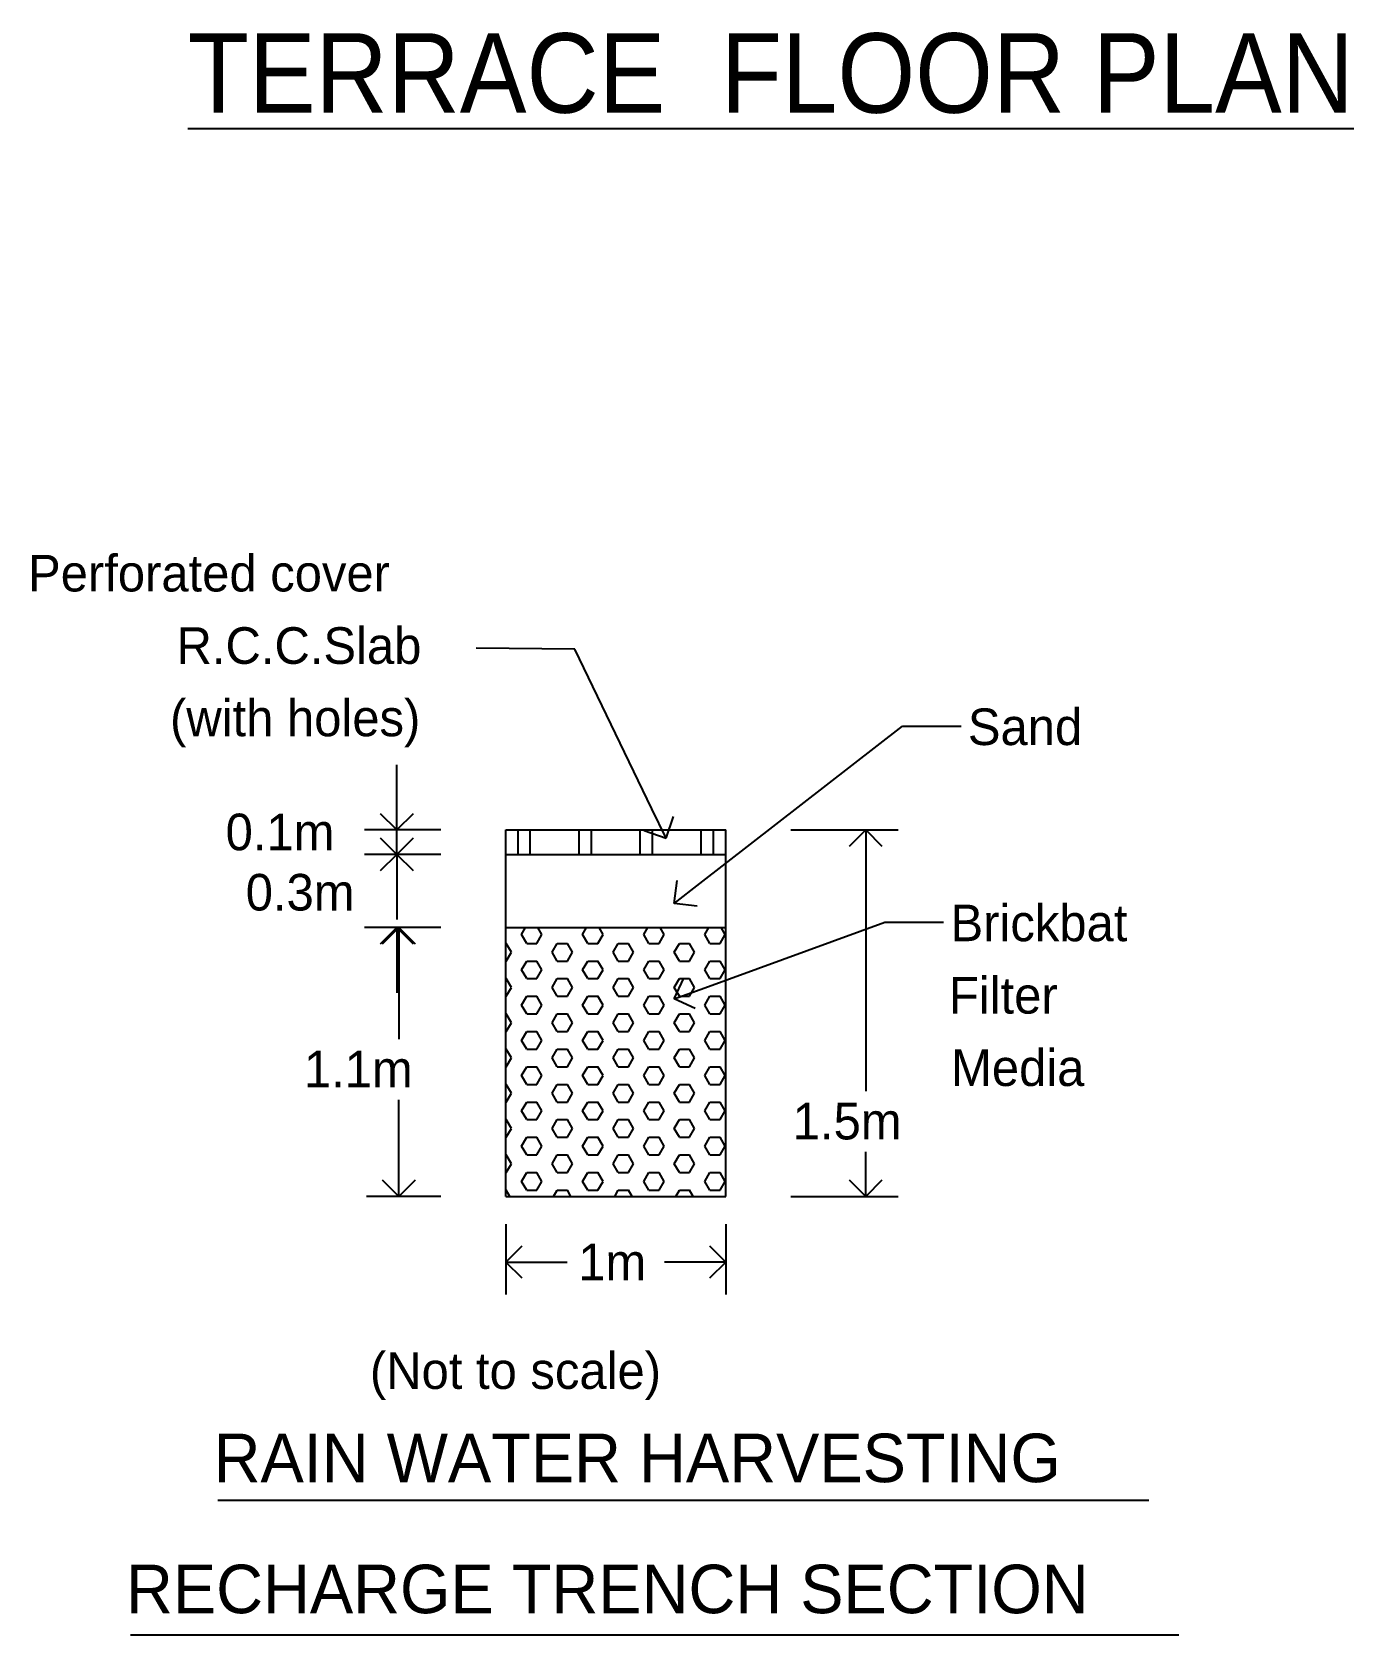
# Model space of a CAD drawing. Header units: metres. Extents: x 13627 to 13863, y 9458 to 9526.
# Drawn here: x 13852.81 to 13859.33, y 9467.96 to 9475.86 of the extents above; entities that cross this region are included whole.
import ezdxf

# ---------------------------------------------------------------- set-up
doc = ezdxf.new("R2010")
doc.units = ezdxf.units.M
doc.header["$LTSCALE"] = 150
doc.layers.get('0').update_dxf_attribs({"linetype": 'CONTINUOUS'})
doc.layers.add('TEXT', color=7, linetype='CONTINUOUS')
doc.styles.add('style3', font='arial.ttf', dxfattribs={"width": 0.9})

msp = doc.modelspace()

# ---------------------------------------------------------------- linework, layer by layer
at = {"extrusion": (0, 0, -1)}
for p, q in [((13855.4901, 9472.8198), (13855.0032, 9472.8251)), ((13855.8703, 9472.0329), (13855.4901, 9472.8198))]:
    msp.add_line(p, q, dxfattribs=at)
for p, q in [((13856.1073, 9471.6652), (13857.1064, 9472.4414)), ((13857.1064, 9472.4414), (13857.3951, 9472.4414)), ((13855.1503, 9471.9289), (13856.2346, 9471.9289)), ((13855.1503, 9470.1216), (13855.1503, 9471.9289)), ((13855.2105, 9471.8084), (13855.2105, 9471.9289)), ((13855.2708, 9471.8084), (13855.2708, 9471.9289)), ((13855.5117, 9471.8084), (13855.5117, 9471.9289)), ((13855.572, 9471.8084), (13855.572, 9471.9289)), ((13855.8129, 9471.8084), (13855.8129, 9471.9289)), ((13855.8732, 9471.8084), (13855.8732, 9471.9289)), ((13856.1141, 9471.8084), (13856.1141, 9471.9289)), ((13856.1744, 9471.8084), (13856.1744, 9471.9289)), ((13856.2346, 9470.1216), (13856.2346, 9471.9289)), ((13855.1503, 9471.8084), (13856.2346, 9471.8084)), ((13856.1312, 9471.1507), (13857.0198, 9471.4738)), ((13857.0198, 9471.4738), (13857.3085, 9471.4738)), ((13855.1503, 9471.447), (13856.2346, 9471.447)), ((13855.2278, 9471.413), (13855.2475, 9471.447)), ((13855.2529, 9471.3695), (13855.2278, 9471.413)), ((13855.3031, 9471.3695), (13855.3282, 9471.413)), ((13855.3282, 9471.413), (13855.3086, 9471.447)), ((13855.529, 9471.413), (13855.5487, 9471.447)), ((13855.5541, 9471.3695), (13855.529, 9471.413)), ((13855.6043, 9471.3695), (13855.6294, 9471.413)), ((13855.6294, 9471.413), (13855.6098, 9471.447)), ((13855.8302, 9471.413), (13855.8499, 9471.447)), ((13855.8553, 9471.3695), (13855.8302, 9471.413)), ((13855.9055, 9471.3695), (13855.9306, 9471.413)), ((13855.9306, 9471.413), (13855.911, 9471.447)), ((13856.1315, 9471.413), (13856.1511, 9471.447)), ((13856.1566, 9471.3695), (13856.1315, 9471.413)), ((13856.2068, 9471.3695), (13856.2319, 9471.413)), ((13856.2319, 9471.413), (13856.2122, 9471.447)), ((13855.1503, 9471.3695), (13855.1525, 9471.3695)), ((13855.1776, 9471.326), (13855.1525, 9471.3695)), ((13855.1525, 9471.2825), (13855.1776, 9471.326)), ((13855.2529, 9471.3695), (13855.3031, 9471.3695)), ((13855.3784, 9471.326), (13855.4035, 9471.3695)), ((13855.4035, 9471.2825), (13855.3784, 9471.326)), ((13855.4035, 9471.3695), (13855.4537, 9471.3695)), ((13855.4788, 9471.326), (13855.4537, 9471.3695)), ((13855.4537, 9471.2825), (13855.4788, 9471.326)), ((13855.5541, 9471.3695), (13855.6043, 9471.3695)), ((13855.6796, 9471.326), (13855.7047, 9471.3695)), ((13855.7047, 9471.2825), (13855.6796, 9471.326)), ((13855.7047, 9471.3695), (13855.7549, 9471.3695)), ((13855.78, 9471.326), (13855.7549, 9471.3695)), ((13855.7549, 9471.2825), (13855.78, 9471.326)), ((13855.8553, 9471.3695), (13855.9055, 9471.3695)), ((13855.9808, 9471.326), (13856.0059, 9471.3695)), ((13856.0059, 9471.2825), (13855.9808, 9471.326)), ((13856.0059, 9471.3695), (13856.0562, 9471.3695)), ((13856.0813, 9471.326), (13856.0562, 9471.3695)), ((13856.0562, 9471.2825), (13856.0813, 9471.326)), ((13856.1566, 9471.3695), (13856.2068, 9471.3695)), ((13855.1503, 9471.2825), (13855.1525, 9471.2825)), ((13855.2278, 9471.2391), (13855.2529, 9471.2825)), ((13855.2529, 9471.1956), (13855.2278, 9471.2391)), ((13855.2529, 9471.2825), (13855.3031, 9471.2825)), ((13855.3282, 9471.2391), (13855.3031, 9471.2825)), ((13855.3031, 9471.1956), (13855.3282, 9471.2391)), ((13855.4035, 9471.2825), (13855.4537, 9471.2825)), ((13855.529, 9471.2391), (13855.5541, 9471.2825)), ((13855.5541, 9471.1956), (13855.529, 9471.2391)), ((13855.5541, 9471.2825), (13855.6043, 9471.2825)), ((13855.6294, 9471.2391), (13855.6043, 9471.2825)), ((13855.6043, 9471.1956), (13855.6294, 9471.2391)), ((13855.7047, 9471.2825), (13855.7549, 9471.2825)), ((13855.8302, 9471.2391), (13855.8553, 9471.2825)), ((13855.8553, 9471.1956), (13855.8302, 9471.2391)), ((13855.8553, 9471.2825), (13855.9055, 9471.2825)), ((13855.9306, 9471.2391), (13855.9055, 9471.2825)), ((13855.9055, 9471.1956), (13855.9306, 9471.2391)), ((13856.0059, 9471.2825), (13856.0562, 9471.2825)), ((13856.1315, 9471.2391), (13856.1566, 9471.2825)), ((13856.1566, 9471.1956), (13856.1315, 9471.2391)), ((13856.1566, 9471.2825), (13856.2068, 9471.2825)), ((13856.2319, 9471.2391), (13856.2068, 9471.2825)), ((13856.2068, 9471.1956), (13856.2319, 9471.2391)), ((13855.1503, 9471.1956), (13855.1525, 9471.1956)), ((13855.1776, 9471.1521), (13855.1525, 9471.1956)), ((13855.1525, 9471.1086), (13855.1776, 9471.1521)), ((13855.2529, 9471.1956), (13855.3031, 9471.1956)), ((13855.3784, 9471.1521), (13855.4035, 9471.1956)), ((13855.4035, 9471.1086), (13855.3784, 9471.1521)), ((13855.4035, 9471.1956), (13855.4537, 9471.1956)), ((13855.4788, 9471.1521), (13855.4537, 9471.1956)), ((13855.4537, 9471.1086), (13855.4788, 9471.1521)), ((13855.5541, 9471.1956), (13855.6043, 9471.1956)), ((13855.6796, 9471.1521), (13855.7047, 9471.1956)), ((13855.7047, 9471.1086), (13855.6796, 9471.1521)), ((13855.7047, 9471.1956), (13855.7549, 9471.1956)), ((13855.78, 9471.1521), (13855.7549, 9471.1956)), ((13855.7549, 9471.1086), (13855.78, 9471.1521)), ((13855.8553, 9471.1956), (13855.9055, 9471.1956)), ((13855.9808, 9471.1521), (13856.0059, 9471.1956)), ((13856.0059, 9471.1086), (13855.9808, 9471.1521)), ((13856.0059, 9471.1956), (13856.0562, 9471.1956)), ((13856.0813, 9471.1521), (13856.0562, 9471.1956)), ((13856.0562, 9471.1086), (13856.0813, 9471.1521)), ((13856.1566, 9471.1956), (13856.2068, 9471.1956)), ((13855.1503, 9471.1086), (13855.1525, 9471.1086)), ((13855.2278, 9471.0651), (13855.2529, 9471.1086)), ((13855.2529, 9471.0217), (13855.2278, 9471.0651)), ((13855.2529, 9471.1086), (13855.3031, 9471.1086)), ((13855.3282, 9471.0651), (13855.3031, 9471.1086)), ((13855.3031, 9471.0217), (13855.3282, 9471.0651)), ((13855.4035, 9471.1086), (13855.4537, 9471.1086)), ((13855.529, 9471.0651), (13855.5541, 9471.1086)), ((13855.5541, 9471.0217), (13855.529, 9471.0651)), ((13855.5541, 9471.1086), (13855.6043, 9471.1086)), ((13855.6294, 9471.0651), (13855.6043, 9471.1086)), ((13855.6043, 9471.0217), (13855.6294, 9471.0651)), ((13855.7047, 9471.1086), (13855.7549, 9471.1086)), ((13855.8302, 9471.0651), (13855.8553, 9471.1086)), ((13855.8553, 9471.0217), (13855.8302, 9471.0651)), ((13855.8553, 9471.1086), (13855.9055, 9471.1086)), ((13855.9306, 9471.0651), (13855.9055, 9471.1086)), ((13855.9055, 9471.0217), (13855.9306, 9471.0651)), ((13856.0059, 9471.1086), (13856.0562, 9471.1086)), ((13856.1315, 9471.0651), (13856.1566, 9471.1086)), ((13856.1566, 9471.0217), (13856.1315, 9471.0651)), ((13856.1566, 9471.1086), (13856.2068, 9471.1086)), ((13856.2319, 9471.0651), (13856.2068, 9471.1086)), ((13856.2068, 9471.0217), (13856.2319, 9471.0651)), ((13855.1503, 9471.0217), (13855.1525, 9471.0217)), ((13855.1776, 9470.9782), (13855.1525, 9471.0217)), ((13855.2529, 9471.0217), (13855.3031, 9471.0217)), ((13855.3784, 9470.9782), (13855.4035, 9471.0217)), ((13855.4035, 9471.0217), (13855.4537, 9471.0217)), ((13855.4788, 9470.9782), (13855.4537, 9471.0217)), ((13855.5541, 9471.0217), (13855.6043, 9471.0217)), ((13855.6796, 9470.9782), (13855.7047, 9471.0217)), ((13855.7047, 9471.0217), (13855.7549, 9471.0217)), ((13855.78, 9470.9782), (13855.7549, 9471.0217)), ((13855.8553, 9471.0217), (13855.9055, 9471.0217)), ((13855.9808, 9470.9782), (13856.0059, 9471.0217)), ((13856.0059, 9471.0217), (13856.0562, 9471.0217)), ((13856.0813, 9470.9782), (13856.0562, 9471.0217)), ((13856.1566, 9471.0217), (13856.2068, 9471.0217)), ((13855.1503, 9470.9347), (13855.1525, 9470.9347)), ((13855.1525, 9470.9347), (13855.1776, 9470.9782)), ((13855.2278, 9470.8912), (13855.2529, 9470.9347)), ((13855.2529, 9470.9347), (13855.3031, 9470.9347)), ((13855.3282, 9470.8912), (13855.3031, 9470.9347)), ((13855.4035, 9470.9347), (13855.3784, 9470.9782)), ((13855.4035, 9470.9347), (13855.4537, 9470.9347)), ((13855.4537, 9470.9347), (13855.4788, 9470.9782)), ((13855.529, 9470.8912), (13855.5541, 9470.9347)), ((13855.5541, 9470.9347), (13855.6043, 9470.9347)), ((13855.6294, 9470.8912), (13855.6043, 9470.9347)), ((13855.7047, 9470.9347), (13855.6796, 9470.9782)), ((13855.7047, 9470.9347), (13855.7549, 9470.9347)), ((13855.7549, 9470.9347), (13855.78, 9470.9782)), ((13855.8302, 9470.8912), (13855.8553, 9470.9347)), ((13855.8553, 9470.9347), (13855.9055, 9470.9347)), ((13855.9306, 9470.8912), (13855.9055, 9470.9347)), ((13856.0059, 9470.9347), (13855.9808, 9470.9782)), ((13856.0059, 9470.9347), (13856.0562, 9470.9347)), ((13856.0562, 9470.9347), (13856.0813, 9470.9782)), ((13856.1315, 9470.8912), (13856.1566, 9470.9347)), ((13856.1566, 9470.9347), (13856.2068, 9470.9347)), ((13856.2319, 9470.8912), (13856.2068, 9470.9347)), ((13855.1503, 9470.8478), (13855.1525, 9470.8478)), ((13855.1776, 9470.8043), (13855.1525, 9470.8478)), ((13855.2529, 9470.8478), (13855.2278, 9470.8912)), ((13855.2529, 9470.8478), (13855.3031, 9470.8478)), ((13855.3031, 9470.8478), (13855.3282, 9470.8912)), ((13855.3784, 9470.8043), (13855.4035, 9470.8478)), ((13855.4035, 9470.8478), (13855.4537, 9470.8478)), ((13855.4788, 9470.8043), (13855.4537, 9470.8478)), ((13855.5541, 9470.8478), (13855.529, 9470.8912)), ((13855.5541, 9470.8478), (13855.6043, 9470.8478)), ((13855.6043, 9470.8478), (13855.6294, 9470.8912)), ((13855.6796, 9470.8043), (13855.7047, 9470.8478)), ((13855.7047, 9470.8478), (13855.7549, 9470.8478)), ((13855.78, 9470.8043), (13855.7549, 9470.8478)), ((13855.8553, 9470.8478), (13855.8302, 9470.8912)), ((13855.8553, 9470.8478), (13855.9055, 9470.8478)), ((13855.9055, 9470.8478), (13855.9306, 9470.8912)), ((13855.9808, 9470.8043), (13856.0059, 9470.8478)), ((13856.0059, 9470.8478), (13856.0562, 9470.8478)), ((13856.0813, 9470.8043), (13856.0562, 9470.8478)), ((13856.1566, 9470.8478), (13856.1315, 9470.8912)), ((13856.1566, 9470.8478), (13856.2068, 9470.8478)), ((13856.2068, 9470.8478), (13856.2319, 9470.8912)), ((13855.1503, 9470.7608), (13855.1525, 9470.7608)), ((13855.1525, 9470.7608), (13855.1776, 9470.8043)), ((13855.2278, 9470.7173), (13855.2529, 9470.7608)), ((13855.2529, 9470.7608), (13855.3031, 9470.7608)), ((13855.3282, 9470.7173), (13855.3031, 9470.7608)), ((13855.4035, 9470.7608), (13855.3784, 9470.8043)), ((13855.4035, 9470.7608), (13855.4537, 9470.7608)), ((13855.4537, 9470.7608), (13855.4788, 9470.8043)), ((13855.529, 9470.7173), (13855.5541, 9470.7608)), ((13855.5541, 9470.7608), (13855.6043, 9470.7608)), ((13855.6294, 9470.7173), (13855.6043, 9470.7608)), ((13855.7047, 9470.7608), (13855.6796, 9470.8043)), ((13855.7047, 9470.7608), (13855.7549, 9470.7608)), ((13855.7549, 9470.7608), (13855.78, 9470.8043)), ((13855.8302, 9470.7173), (13855.8553, 9470.7608)), ((13855.8553, 9470.7608), (13855.9055, 9470.7608)), ((13855.9306, 9470.7173), (13855.9055, 9470.7608)), ((13856.0059, 9470.7608), (13855.9808, 9470.8043)), ((13856.0059, 9470.7608), (13856.0562, 9470.7608)), ((13856.0562, 9470.7608), (13856.0813, 9470.8043)), ((13856.1315, 9470.7173), (13856.1566, 9470.7608)), ((13856.1566, 9470.7608), (13856.2068, 9470.7608)), ((13856.2319, 9470.7173), (13856.2068, 9470.7608)), ((13855.1503, 9470.6739), (13855.1525, 9470.6739)), ((13855.1776, 9470.6304), (13855.1525, 9470.6739)), ((13855.2529, 9470.6739), (13855.2278, 9470.7173)), ((13855.2529, 9470.6739), (13855.3031, 9470.6739)), ((13855.3031, 9470.6739), (13855.3282, 9470.7173)), ((13855.3784, 9470.6304), (13855.4035, 9470.6739)), ((13855.4035, 9470.6739), (13855.4537, 9470.6739)), ((13855.4788, 9470.6304), (13855.4537, 9470.6739)), ((13855.5541, 9470.6739), (13855.529, 9470.7173)), ((13855.5541, 9470.6739), (13855.6043, 9470.6739)), ((13855.6043, 9470.6739), (13855.6294, 9470.7173)), ((13855.6796, 9470.6304), (13855.7047, 9470.6739)), ((13855.7047, 9470.6739), (13855.7549, 9470.6739)), ((13855.78, 9470.6304), (13855.7549, 9470.6739)), ((13855.8553, 9470.6739), (13855.8302, 9470.7173)), ((13855.8553, 9470.6739), (13855.9055, 9470.6739)), ((13855.9055, 9470.6739), (13855.9306, 9470.7173)), ((13855.9808, 9470.6304), (13856.0059, 9470.6739)), ((13856.0059, 9470.6739), (13856.0562, 9470.6739)), ((13856.0813, 9470.6304), (13856.0562, 9470.6739)), ((13856.1566, 9470.6739), (13856.1315, 9470.7173)), ((13856.1566, 9470.6739), (13856.2068, 9470.6739)), ((13856.2068, 9470.6739), (13856.2319, 9470.7173)), ((13855.1503, 9470.5869), (13855.1525, 9470.5869)), ((13855.1525, 9470.5869), (13855.1776, 9470.6304)), ((13855.2278, 9470.5434), (13855.2529, 9470.5869)), ((13855.2529, 9470.5869), (13855.3031, 9470.5869)), ((13855.3282, 9470.5434), (13855.3031, 9470.5869)), ((13855.4035, 9470.5869), (13855.3784, 9470.6304)), ((13855.4035, 9470.5869), (13855.4537, 9470.5869)), ((13855.4537, 9470.5869), (13855.4788, 9470.6304)), ((13855.529, 9470.5434), (13855.5541, 9470.5869)), ((13855.5541, 9470.5869), (13855.6043, 9470.5869)), ((13855.6294, 9470.5434), (13855.6043, 9470.5869)), ((13855.7047, 9470.5869), (13855.6796, 9470.6304)), ((13855.7047, 9470.5869), (13855.7549, 9470.5869)), ((13855.7549, 9470.5869), (13855.78, 9470.6304)), ((13855.8302, 9470.5434), (13855.8553, 9470.5869)), ((13855.8553, 9470.5869), (13855.9055, 9470.5869)), ((13855.9306, 9470.5434), (13855.9055, 9470.5869)), ((13856.0059, 9470.5869), (13855.9808, 9470.6304)), ((13856.0059, 9470.5869), (13856.0562, 9470.5869)), ((13856.0562, 9470.5869), (13856.0813, 9470.6304)), ((13856.1315, 9470.5434), (13856.1566, 9470.5869)), ((13856.1566, 9470.5869), (13856.2068, 9470.5869)), ((13856.2319, 9470.5434), (13856.2068, 9470.5869)), ((13855.2529, 9470.5), (13855.2278, 9470.5434)), ((13855.3031, 9470.5), (13855.3282, 9470.5434)), ((13855.5541, 9470.5), (13855.529, 9470.5434)), ((13855.6043, 9470.5), (13855.6294, 9470.5434)), ((13855.8553, 9470.5), (13855.8302, 9470.5434)), ((13855.9055, 9470.5), (13855.9306, 9470.5434)), ((13856.1566, 9470.5), (13856.1315, 9470.5434)), ((13856.2068, 9470.5), (13856.2319, 9470.5434)), ((13855.1503, 9470.5), (13855.1525, 9470.5)), ((13855.1776, 9470.4565), (13855.1525, 9470.5)), ((13855.1525, 9470.413), (13855.1776, 9470.4565)), ((13855.2529, 9470.5), (13855.3031, 9470.5)), ((13855.3784, 9470.4565), (13855.4035, 9470.5)), ((13855.4035, 9470.413), (13855.3784, 9470.4565)), ((13855.4035, 9470.5), (13855.4537, 9470.5)), ((13855.4788, 9470.4565), (13855.4537, 9470.5)), ((13855.4537, 9470.413), (13855.4788, 9470.4565)), ((13855.5541, 9470.5), (13855.6043, 9470.5)), ((13855.6796, 9470.4565), (13855.7047, 9470.5)), ((13855.7047, 9470.413), (13855.6796, 9470.4565)), ((13855.7047, 9470.5), (13855.7549, 9470.5)), ((13855.78, 9470.4565), (13855.7549, 9470.5)), ((13855.7549, 9470.413), (13855.78, 9470.4565)), ((13855.8553, 9470.5), (13855.9055, 9470.5)), ((13855.9808, 9470.4565), (13856.0059, 9470.5)), ((13856.0059, 9470.413), (13855.9808, 9470.4565)), ((13856.0059, 9470.5), (13856.0562, 9470.5)), ((13856.0813, 9470.4565), (13856.0562, 9470.5)), ((13856.0562, 9470.413), (13856.0813, 9470.4565)), ((13856.1566, 9470.5), (13856.2068, 9470.5)), ((13855.1503, 9470.413), (13855.1525, 9470.413)), ((13855.2278, 9470.3695), (13855.2529, 9470.413)), ((13855.2529, 9470.3261), (13855.2278, 9470.3695)), ((13855.2529, 9470.413), (13855.3031, 9470.413)), ((13855.3282, 9470.3695), (13855.3031, 9470.413)), ((13855.3031, 9470.3261), (13855.3282, 9470.3695)), ((13855.4035, 9470.413), (13855.4537, 9470.413)), ((13855.529, 9470.3695), (13855.5541, 9470.413)), ((13855.5541, 9470.3261), (13855.529, 9470.3695)), ((13855.5541, 9470.413), (13855.6043, 9470.413)), ((13855.6294, 9470.3695), (13855.6043, 9470.413)), ((13855.6043, 9470.3261), (13855.6294, 9470.3695)), ((13855.7047, 9470.413), (13855.7549, 9470.413)), ((13855.8302, 9470.3695), (13855.8553, 9470.413)), ((13855.8553, 9470.3261), (13855.8302, 9470.3695)), ((13855.8553, 9470.413), (13855.9055, 9470.413)), ((13855.9306, 9470.3695), (13855.9055, 9470.413)), ((13855.9055, 9470.3261), (13855.9306, 9470.3695)), ((13856.0059, 9470.413), (13856.0562, 9470.413)), ((13856.1315, 9470.3695), (13856.1566, 9470.413)), ((13856.1566, 9470.3261), (13856.1315, 9470.3695)), ((13856.1566, 9470.413), (13856.2068, 9470.413)), ((13856.2319, 9470.3695), (13856.2068, 9470.413)), ((13856.2068, 9470.3261), (13856.2319, 9470.3695)), ((13855.1503, 9470.3261), (13855.1525, 9470.3261)), ((13855.1776, 9470.2826), (13855.1525, 9470.3261)), ((13855.1525, 9470.2391), (13855.1776, 9470.2826)), ((13855.2529, 9470.3261), (13855.3031, 9470.3261)), ((13855.3784, 9470.2826), (13855.4035, 9470.3261)), ((13855.4035, 9470.2391), (13855.3784, 9470.2826)), ((13855.4035, 9470.3261), (13855.4537, 9470.3261)), ((13855.4788, 9470.2826), (13855.4537, 9470.3261)), ((13855.4537, 9470.2391), (13855.4788, 9470.2826)), ((13855.5541, 9470.3261), (13855.6043, 9470.3261)), ((13855.6796, 9470.2826), (13855.7047, 9470.3261)), ((13855.7047, 9470.2391), (13855.6796, 9470.2826)), ((13855.7047, 9470.3261), (13855.7549, 9470.3261)), ((13855.78, 9470.2826), (13855.7549, 9470.3261)), ((13855.7549, 9470.2391), (13855.78, 9470.2826)), ((13855.8553, 9470.3261), (13855.9055, 9470.3261)), ((13855.9808, 9470.2826), (13856.0059, 9470.3261)), ((13856.0059, 9470.2391), (13855.9808, 9470.2826)), ((13856.0059, 9470.3261), (13856.0562, 9470.3261)), ((13856.0813, 9470.2826), (13856.0562, 9470.3261)), ((13856.0562, 9470.2391), (13856.0813, 9470.2826)), ((13856.1566, 9470.3261), (13856.2068, 9470.3261)), ((13855.1503, 9470.2391), (13855.1525, 9470.2391)), ((13855.2278, 9470.1956), (13855.2529, 9470.2391)), ((13855.2529, 9470.1522), (13855.2278, 9470.1956)), ((13855.2529, 9470.2391), (13855.3031, 9470.2391)), ((13855.3282, 9470.1956), (13855.3031, 9470.2391)), ((13855.3031, 9470.1522), (13855.3282, 9470.1956)), ((13855.4035, 9470.2391), (13855.4537, 9470.2391)), ((13855.529, 9470.1956), (13855.5541, 9470.2391)), ((13855.5541, 9470.1522), (13855.529, 9470.1956)), ((13855.5541, 9470.2391), (13855.6043, 9470.2391)), ((13855.6294, 9470.1956), (13855.6043, 9470.2391)), ((13855.6043, 9470.1522), (13855.6294, 9470.1956)), ((13855.7047, 9470.2391), (13855.7549, 9470.2391)), ((13855.8302, 9470.1956), (13855.8553, 9470.2391)), ((13855.8553, 9470.1522), (13855.8302, 9470.1956)), ((13855.8553, 9470.2391), (13855.9055, 9470.2391)), ((13855.9306, 9470.1956), (13855.9055, 9470.2391)), ((13855.9055, 9470.1522), (13855.9306, 9470.1956)), ((13856.0059, 9470.2391), (13856.0562, 9470.2391)), ((13856.1315, 9470.1956), (13856.1566, 9470.2391)), ((13856.1566, 9470.1522), (13856.1315, 9470.1956)), ((13856.1566, 9470.2391), (13856.2068, 9470.2391)), ((13856.2319, 9470.1956), (13856.2068, 9470.2391)), ((13856.2068, 9470.1522), (13856.2319, 9470.1956)), ((13855.1503, 9470.1522), (13855.1525, 9470.1522)), ((13855.1503, 9470.1216), (13856.2346, 9470.1216)), ((13855.1701, 9470.1216), (13855.1525, 9470.1522)), ((13855.2529, 9470.1522), (13855.3031, 9470.1522)), ((13855.3859, 9470.1216), (13855.4035, 9470.1522)), ((13855.4035, 9470.1522), (13855.4537, 9470.1522)), ((13855.4714, 9470.1216), (13855.4537, 9470.1522)), ((13855.5541, 9470.1522), (13855.6043, 9470.1522)), ((13855.6871, 9470.1216), (13855.7047, 9470.1522)), ((13855.7047, 9470.1522), (13855.7549, 9470.1522)), ((13855.7726, 9470.1216), (13855.7549, 9470.1522)), ((13855.8553, 9470.1522), (13855.9055, 9470.1522)), ((13855.9883, 9470.1216), (13856.0059, 9470.1522)), ((13856.0059, 9470.1522), (13856.0562, 9470.1522)), ((13856.0738, 9470.1216), (13856.0562, 9470.1522)), ((13856.1566, 9470.1522), (13856.2068, 9470.1522)), ((13853.7292, 9468.6232), (13858.3213, 9468.6232)), ((13853.2992, 9467.9586), (13858.4694, 9467.9586))]:
    msp.add_line(p, q)
at = {"ltscale": 2}
for p, q in [((13854.613, 9472.0895), (13854.613, 9472.2502)), ((13854.613, 9471.969), (13854.613, 9472.1297)), ((13854.829, 9471.9289), (13854.4524, 9471.9289)), ((13856.5559, 9471.9289), (13857.0855, 9471.9289)), ((13854.829, 9471.8084), (13854.4524, 9471.8084)), ((13854.829, 9471.8084), (13854.4524, 9471.8084)), ((13856.9248, 9471.7682), (13856.9248, 9470.6408)), ((13854.613, 9471.6478), (13854.613, 9471.4871)), ((13854.829, 9471.447), (13854.4524, 9471.447)), ((13854.829, 9471.447), (13854.4622, 9471.447)), ((13854.613, 9471.2863), (13854.613, 9471.1257)), ((13854.6229, 9471.2863), (13854.6229, 9470.8974)), ((13854.6229, 9470.2823), (13854.6229, 9470.598)), ((13856.9248, 9470.2823), (13856.9248, 9470.3412)), ((13854.829, 9470.1216), (13854.4622, 9470.1216)), ((13856.5559, 9470.1216), (13857.0855, 9470.1216)), ((13855.1503, 9469.9841), (13855.1503, 9469.6372)), ((13856.2346, 9469.9841), (13856.2346, 9469.6372)), ((13855.3109, 9469.7978), (13855.4521, 9469.7978)), ((13856.074, 9469.7978), (13855.9328, 9469.7978))]:
    msp.add_line(p, q, dxfattribs=at)
at = {"lineweight": -2}
for p, q in [((13854.613, 9471.9289), (13854.613, 9472.0895)), ((13854.613, 9471.9289), (13854.5327, 9472.0092)), ((13854.6933, 9472.0092), (13854.613, 9471.9289)), ((13854.613, 9471.8084), (13854.613, 9471.969)), ((13856.8445, 9471.8486), (13856.9248, 9471.9289)), ((13856.9248, 9471.9289), (13857.0052, 9471.8486)), ((13856.9248, 9471.9289), (13856.9248, 9471.7682)), ((13854.613, 9471.8084), (13854.5327, 9471.8887)), ((13854.6933, 9471.8887), (13854.613, 9471.8084)), ((13854.5327, 9471.7281), (13854.613, 9471.8084)), ((13854.613, 9471.8084), (13854.6933, 9471.7281)), ((13854.613, 9471.8084), (13854.613, 9471.6478)), ((13855.9805, 9471.5667), (13855.9946, 9471.6794)), ((13855.9805, 9471.5667), (13856.1073, 9471.6652)), ((13856.0932, 9471.5525), (13855.9805, 9471.5667)), ((13854.5327, 9471.3666), (13854.613, 9471.447)), ((13854.5426, 9471.3666), (13854.6229, 9471.447)), ((13854.613, 9471.447), (13854.6933, 9471.3666)), ((13854.613, 9471.447), (13854.613, 9471.2863)), ((13854.6229, 9471.447), (13854.7032, 9471.3666)), ((13854.6229, 9471.447), (13854.6229, 9471.2863)), ((13855.9802, 9471.0958), (13856.0282, 9471.1987)), ((13855.9802, 9471.0958), (13856.1312, 9471.1507)), ((13856.0831, 9471.0478), (13855.9802, 9471.0958)), ((13854.6229, 9470.1216), (13854.6229, 9470.2823)), ((13856.9248, 9470.1216), (13856.9248, 9470.2823)), ((13854.6229, 9470.1216), (13854.5426, 9470.2019)), ((13854.7032, 9470.2019), (13854.6229, 9470.1216)), ((13856.9248, 9470.1216), (13856.8445, 9470.2019)), ((13857.0052, 9470.2019), (13856.9248, 9470.1216)), ((13855.1503, 9469.7978), (13855.2306, 9469.8781)), ((13856.1543, 9469.8781), (13856.2346, 9469.7978)), ((13855.2306, 9469.7175), (13855.1503, 9469.7978)), ((13855.1503, 9469.7978), (13855.3109, 9469.7978)), ((13856.2346, 9469.7978), (13856.074, 9469.7978)), ((13856.2346, 9469.7978), (13856.1543, 9469.7175))]:
    msp.add_line(p, q, dxfattribs=at)
at = {"lineweight": -2, "extrusion": (0, 0, -1)}
for p, q in [((13855.9401, 9471.8882), (13855.8703, 9472.0329)), ((13855.9401, 9471.8882), (13855.9775, 9471.9955)), ((13855.8329, 9471.9256), (13855.9401, 9471.8882))]:
    msp.add_line(p, q, dxfattribs=at)

# ---------------------------------------------------------------- texts
for s, height, p in [('Perforated cover', 0.180558, (13852.7937, 9473.1051)), ('R.C.C.Slab', 0.18056, (13853.5261, 9472.7481)), ('(with holes)', 0.180558, (13853.4939, 9472.3911)), ('Sand', 0.18056, (13857.4288, 9472.3476)), ('0.1m', 0.18056, (13853.7681, 9471.8288)), ('0.3m', 0.18056, (13853.8673, 9471.5315)), ('Brickbat', 0.18056, (13857.3433, 9471.3801)), ('Filter', 0.18056, (13857.3353, 9471.0231)), ('1.1m', 0.18056, (13854.1541, 9470.6592)), ('Media', 0.18056, (13857.346, 9470.6661)), ('1.5m', 0.18056, (13856.5652, 9470.4025)), ('1m', 0.18056, (13855.5071, 9469.7075)), ('(Not to scale)', 0.180558, (13854.4798, 9469.1721)), ('RAIN WATER HARVESTING', 0.239335, (13853.709, 9468.7121)), ('RECHARGE TRENCH SECTION', 0.239335, (13853.2768, 9468.0657))]:
    msp.add_text(s, height=height).set_placement(p)
at = {"layer": 'TEXT', "color": 7, "insert": (13853.5814, 9475.8584), "char_height": 0.392067, "width": 6.145945, "attachment_point": 1, "style": 'style3'}
msp.add_mtext('{\\fArial|b0|i0|c238|p34;\\LTERRACE\\fArial|b0|i0|c0|p34; \\fArial|b0|i0|c238|p34; FLOOR PLAN}', dxfattribs=at)

doc.saveas('drawing.dxf')
